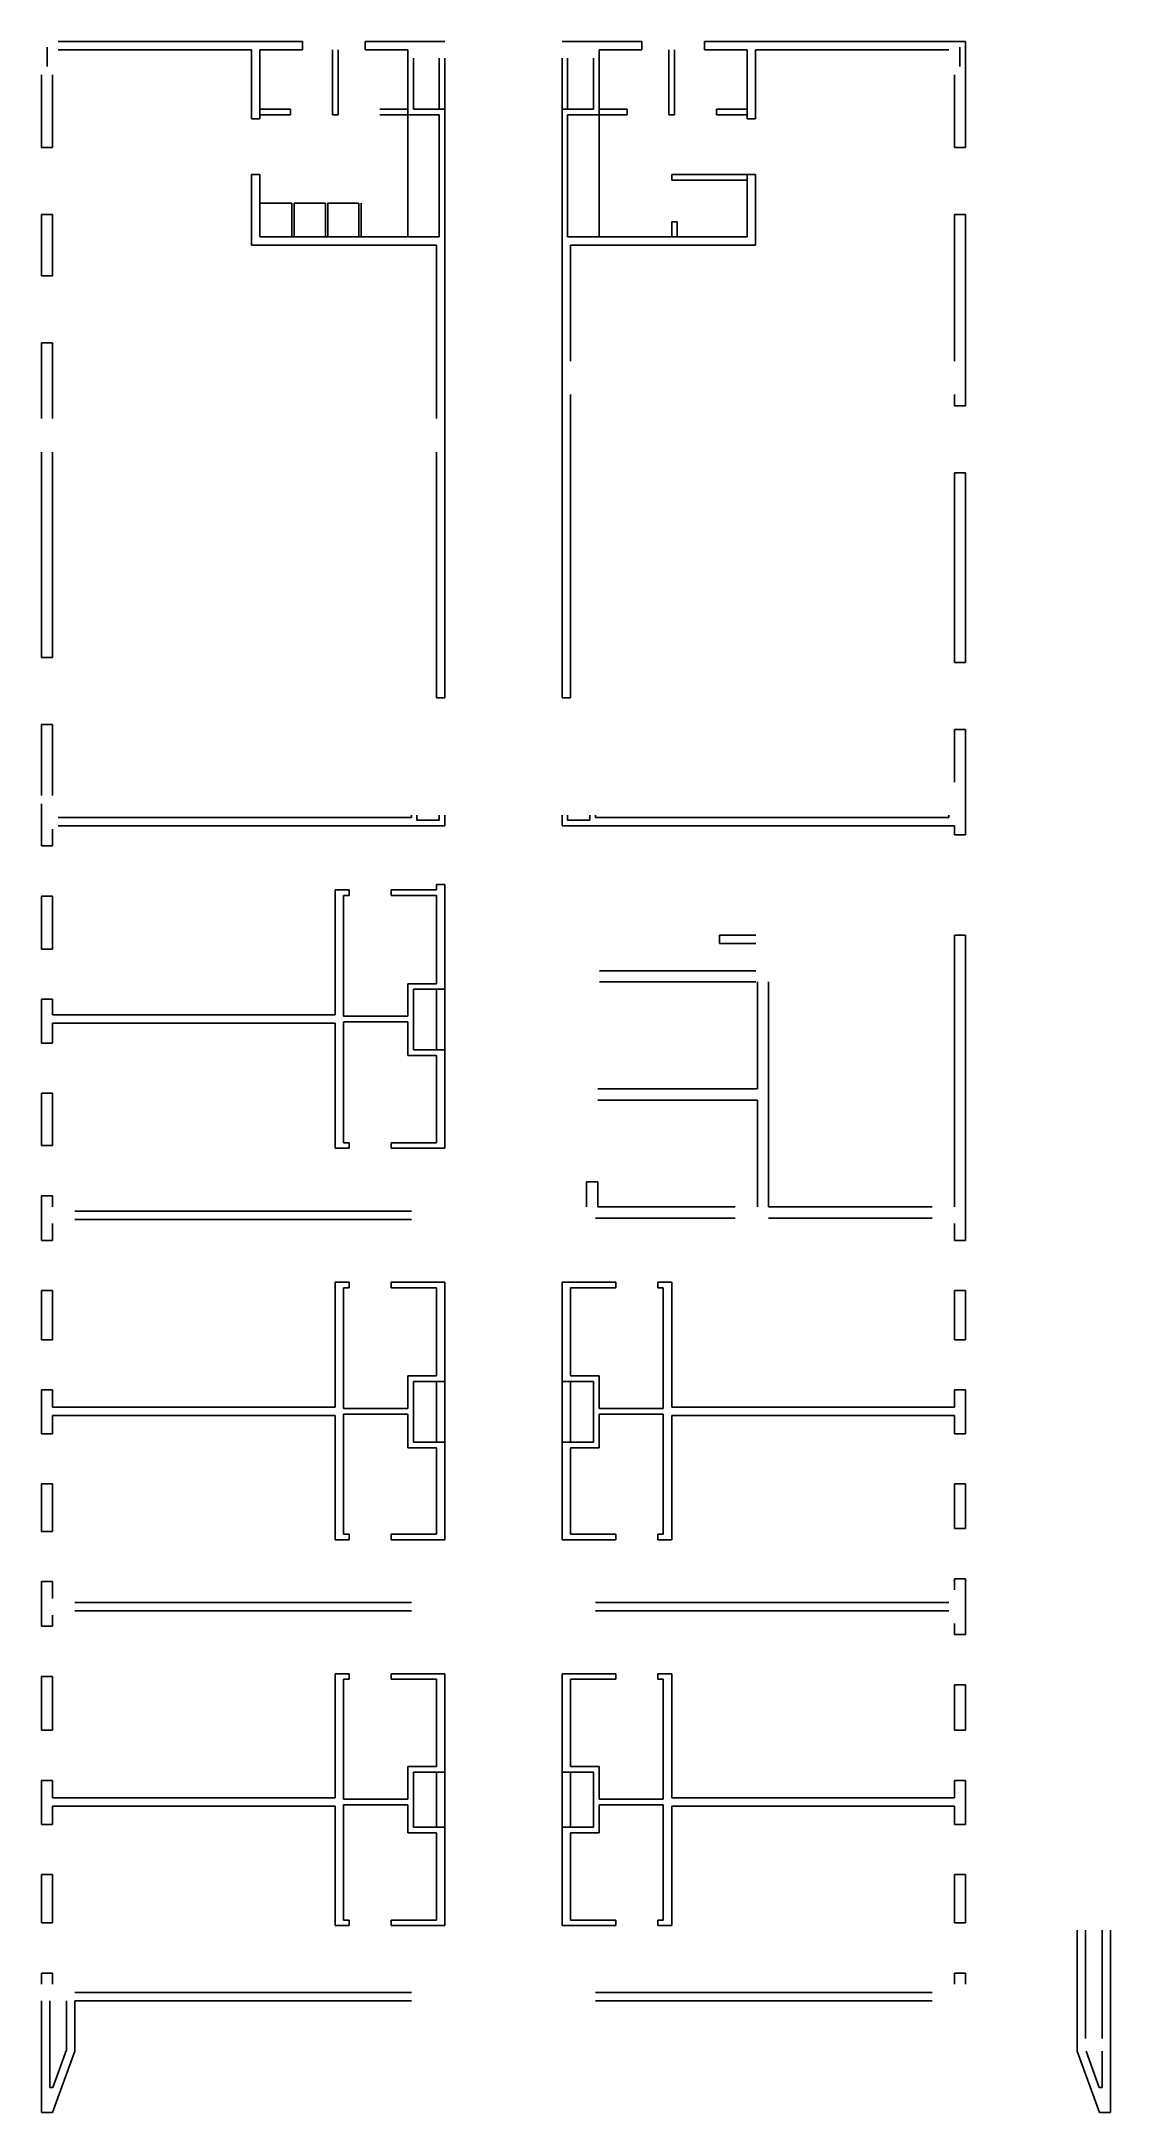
# Model space of a CAD drawing. Header units: metres. Extents: x 7980 to 27140, y 8160 to 45275.
import ezdxf

# ---------------------------------------------------------------- set-up
doc = ezdxf.new("R2010")
doc.units = ezdxf.units.M
doc.layers.add('WALL', color=7, linetype='Continuous')

msp = doc.modelspace()

# ---------------------------------------------------------------- linework, layer by layer
at = {"layer": 'WALL'}
for p, q in [((8080, 44825), (8080, 45175)), ((12660, 45275), (8280, 45275)), ((11745, 45125), (8280, 45125)), ((11745, 45125), (11745, 43890)), ((11895, 45125), (11895, 43890)), ((11895, 45125), (12660, 45125)), ((12660, 45275), (12545, 45275)), ((12660, 45275), (12660, 45125)), ((13195, 43960), (13195, 45125)), ((13295, 43960), (13295, 45125)), ((15210, 45275), (13780, 45275)), ((13780, 45275), (13780, 45125)), ((15095, 45275), (13780, 45275)), ((14545, 45125), (13780, 45125)), ((14545, 45125), (14545, 43960)), ((14645, 44975), (14645, 44060)), ((15110, 44975), (15110, 44060)), ((15210, 44975), (15210, 44060)), ((17310, 45275), (18740, 45275)), ((17310, 44975), (17310, 44060)), ((17410, 44975), (17410, 44060)), ((17875, 44975), (17875, 44060)), ((17910, 45275), (18740, 45275)), ((17975, 45125), (17975, 43960)), ((17975, 45125), (18740, 45125)), ((18740, 45275), (18740, 45125)), ((19225, 43960), (19225, 45125)), ((19325, 43960), (19325, 45125)), ((19860, 45275), (24540, 45275)), ((19860, 45275), (19860, 45125)), ((19860, 45275), (19975, 45275)), ((20625, 45125), (19860, 45125)), ((20625, 45125), (20625, 43890)), ((20775, 45125), (24240, 45125)), ((20775, 45125), (20775, 43890)), ((24440, 44825), (24440, 45175)), ((24540, 43375), (24540, 45275)), ((7980, 43375), (7980, 44675)), ((8180, 43375), (8180, 44675)), ((24340, 43375), (24340, 44675)), ((11895, 43890), (11745, 43890)), ((12445, 44060), (11895, 44060)), ((12445, 43960), (11895, 43960)), ((12445, 43960), (12445, 44060)), ((13295, 43960), (13195, 43960)), ((14545, 44060), (14045, 44060)), ((14545, 43960), (14045, 43960)), ((15110, 43960), (14545, 43960)), ((14545, 43960), (14545, 41775)), ((15210, 44060), (14645, 44060)), ((15110, 43960), (15110, 41775)), ((15210, 44060), (15210, 40060)), ((17310, 44060), (17310, 40060)), ((17310, 44060), (17875, 44060)), ((17410, 43960), (17410, 41775)), ((17410, 43960), (17975, 43960)), ((17975, 44060), (18475, 44060)), ((17975, 43960), (17975, 41775)), ((17975, 43960), (18475, 43960)), ((18475, 43960), (18475, 44060)), ((19225, 43960), (19325, 43960)), ((20075, 44060), (20625, 44060)), ((20075, 43960), (20075, 44060)), ((20075, 43960), (20625, 43960)), ((20625, 43890), (20775, 43890)), ((8080, 43375), (7980, 43375)), ((8180, 43375), (7980, 43375)), ((24340, 43375), (24540, 43375)), ((24340, 43375), (24540, 43375)), ((11895, 42890), (11745, 42890)), ((11745, 42890), (11745, 41625)), ((11895, 42890), (11895, 41775)), ((19275, 42890), (19275, 42790)), ((19275, 42890), (20625, 42890)), ((19275, 42790), (20625, 42790)), ((20625, 42890), (20775, 42890)), ((20625, 42890), (20625, 41775)), ((20775, 42890), (20775, 41625)), ((12470, 42375), (11895, 42375)), ((12470, 42375), (12470, 41775)), ((13070, 42375), (12510, 42375)), ((12510, 42375), (12510, 41775)), ((13070, 42375), (13070, 41775)), ((13670, 42375), (13110, 42375)), ((13110, 42375), (13110, 41775)), ((13670, 42375), (13670, 41775)), ((13710, 42375), (13710, 41775)), ((7980, 41075), (7980, 42175)), ((8080, 42175), (7980, 42175)), ((8080, 42175), (7980, 42175)), ((8080, 42175), (7980, 42175)), ((8180, 42175), (7980, 42175)), ((8180, 41075), (8180, 42175)), ((15110, 41775), (15110, 42260)), ((19275, 42040), (19375, 42040)), ((19275, 42040), (19275, 41775)), ((19375, 42040), (19375, 41775)), ((24340, 39545), (24340, 42175)), ((24340, 42175), (24540, 42175)), ((24440, 42175), (24540, 42175)), ((24440, 42175), (24540, 42175)), ((24440, 42175), (24540, 42175)), ((24540, 38745), (24540, 42175)), ((15060, 41625), (11745, 41625)), ((15110, 41775), (11895, 41775)), ((15060, 38515), (15060, 41625)), ((17410, 41775), (20625, 41775)), ((17460, 41625), (20775, 41625)), ((17460, 39545), (17460, 41625)), ((8180, 41075), (7980, 41075)), ((15210, 33510), (15210, 40175)), ((17310, 33510), (17310, 40175)), ((7980, 38515), (7980, 39875)), ((8180, 39875), (7980, 39875)), ((8180, 38515), (8180, 39875)), ((17460, 33510), (17460, 38945)), ((24340, 38745), (24340, 38945)), ((24340, 38745), (24540, 38745)), ((24440, 38745), (24540, 38745)), ((24440, 38745), (24540, 38745)), ((24440, 38745), (24540, 38745)), ((7980, 37915), (7980, 34235)), ((8180, 37915), (8180, 34235)), ((15060, 33510), (15060, 37915)), ((24340, 37545), (24340, 34145)), ((24340, 37545), (24540, 37545)), ((24440, 37545), (24540, 37545)), ((24540, 37545), (24540, 34145)), ((8180, 34235), (7980, 34235)), ((24340, 34145), (24540, 34145)), ((15210, 33510), (15060, 33510)), ((15210, 33510), (15110, 33510)), ((15210, 33510), (15110, 33510)), ((15210, 33510), (15110, 33510)), ((17310, 33510), (17460, 33510)), ((17310, 33510), (17460, 33510)), ((17310, 33510), (17460, 33510)), ((17310, 33510), (17460, 33510)), ((8180, 33035), (7980, 33035)), ((8180, 33035), (7980, 33035)), ((8180, 33035), (7980, 33035)), ((7980, 31760), (7980, 33035)), ((8180, 33035), (7980, 33035)), ((8180, 31760), (8180, 33035)), ((24340, 32003), (24340, 32945)), ((24340, 32945), (24540, 32945)), ((24440, 32945), (24540, 32945)), ((24440, 32945), (24540, 32945)), ((24440, 32945), (24540, 32945)), ((24540, 31060), (24540, 32945)), ((7980, 30860), (7980, 31610)), ((7980, 31610), (7980, 30860)), ((7980, 31610), (7980, 30860)), ((14610, 31370), (8280, 31370)), ((15210, 31220), (8280, 31220)), ((14610, 31410), (14610, 31370)), ((14710, 31410), (14710, 31320)), ((15110, 31320), (14710, 31320)), ((15110, 31410), (15110, 31320)), ((15210, 31410), (15210, 31220)), ((17310, 31410), (17310, 31220)), ((17310, 31220), (24340, 31220)), ((17410, 31410), (17410, 31320)), ((17410, 31320), (17810, 31320)), ((17810, 31410), (17810, 31320)), ((17910, 31410), (17910, 31370)), ((17910, 31370), (24240, 31370)), ((24240, 31410), (24240, 31370)), ((24340, 31060), (24340, 31220)), ((7980, 30860), (7980, 31160)), ((8080, 30860), (7980, 30860)), ((8080, 30860), (7980, 30860)), ((8080, 30860), (7980, 30860)), ((8080, 30860), (7980, 30860)), ((8080, 30860), (7980, 30860)), ((8180, 30860), (7980, 30860)), ((8180, 30860), (8180, 31160)), ((24340, 31060), (24540, 31060)), ((13245, 30070), (13245, 27830)), ((13495, 30070), (13245, 30070)), ((13495, 30070), (13495, 29970)), ((14245, 30070), (14245, 29970)), ((15060, 30070), (14245, 30070)), ((15210, 30170), (15060, 30170)), ((15060, 30170), (15060, 30070)), ((15210, 30170), (15210, 28290)), ((7980, 29960), (7980, 29010)), ((7980, 29960), (7980, 29010)), ((8180, 29960), (7980, 29960)), ((8180, 29960), (8180, 29010)), ((13395, 29970), (13395, 27805)), ((13495, 29970), (13395, 29970)), ((15060, 29970), (14245, 29970)), ((15060, 29970), (15060, 28390)), ((8180, 29010), (7980, 29010)), ((20130, 29260), (20780, 29260)), ((20130, 29110), (20130, 29260)), ((20130, 29110), (20780, 29110)), ((24340, 29260), (24340, 24390)), ((24340, 29260), (24540, 29260)), ((24540, 29260), (24540, 23790)), ((17980, 28620), (20780, 28620)), ((14545, 28390), (14545, 27805)), ((15060, 28390), (14545, 28390)), ((14645, 28290), (14645, 27205)), ((15210, 28290), (14645, 28290)), ((15060, 28290), (15060, 27205)), ((15210, 28290), (15210, 27205)), ((17980, 28420), (20780, 28420)), ((20810, 28420), (20810, 26505)), ((21010, 28420), (21010, 24390)), ((7980, 28110), (7980, 27325)), ((7980, 28110), (7980, 27325)), ((8180, 28110), (7980, 28110)), ((8180, 28110), (8180, 27830)), ((13245, 27830), (8180, 27830)), ((8180, 27680), (8180, 27325)), ((13245, 27680), (8180, 27680)), ((13245, 27680), (13245, 25440)), ((14545, 27805), (13395, 27805)), ((13395, 27705), (13395, 25540)), ((14545, 27705), (13395, 27705)), ((14545, 27705), (14545, 27105)), ((8180, 27325), (7980, 27325)), ((15060, 27105), (14545, 27105)), ((15210, 27205), (14645, 27205)), ((15060, 27105), (15060, 25540)), ((15210, 27205), (15210, 25440)), ((7980, 25490), (7980, 26425)), ((7980, 25490), (7980, 26425)), ((8180, 26425), (7980, 26425)), ((8180, 25490), (8180, 26425)), ((17950, 26505), (20810, 26505)), ((17950, 26305), (20810, 26305)), ((20810, 26305), (20810, 24390)), ((8180, 25490), (7980, 25490)), ((13495, 25440), (13245, 25440)), ((13495, 25440), (13295, 25440)), ((13495, 25540), (13395, 25540)), ((13495, 25540), (13395, 25540)), ((13495, 25440), (13495, 25540)), ((15060, 25540), (14245, 25540)), ((14245, 25440), (14245, 25540)), ((15210, 25440), (14245, 25440)), ((7980, 23790), (7980, 24590)), ((8080, 24590), (7980, 24590)), ((8080, 24590), (7980, 24590)), ((7980, 24590), (7980, 23790)), ((8080, 24590), (7980, 24590)), ((8180, 24590), (7980, 24590)), ((8180, 24590), (8180, 24390)), ((17750, 24840), (17750, 24390)), ((17950, 24840), (17750, 24840)), ((17950, 24840), (17950, 24390)), ((14610, 24315), (8580, 24315)), ((14610, 24165), (8580, 24165)), ((17910, 24190), (20410, 24190)), ((17950, 24390), (20410, 24390)), ((21010, 24390), (23940, 24390)), ((21010, 24190), (23940, 24190)), ((8080, 23790), (7980, 23790)), ((8180, 23790), (7980, 23790)), ((8180, 24090), (8180, 23790)), ((24340, 24090), (24340, 23790)), ((24340, 23790), (24540, 23790)), ((24440, 23790), (24540, 23790)), ((13245, 20800), (13245, 23040)), ((13495, 23040), (13245, 23040)), ((13495, 23040), (13295, 23040)), ((13495, 23040), (13495, 22940)), ((15210, 23040), (14245, 23040)), ((14245, 23040), (14245, 22940)), ((15210, 21260), (15210, 23040)), ((17310, 21260), (17310, 23040)), ((17310, 23040), (18275, 23040)), ((18275, 23040), (18275, 22940)), ((19025, 23040), (19225, 23040)), ((19025, 23040), (19025, 22940)), ((19025, 23040), (19275, 23040)), ((19275, 20800), (19275, 23040)), ((7980, 22890), (7980, 22010)), ((7980, 22890), (7980, 22010)), ((8180, 22890), (7980, 22890)), ((8180, 22890), (8180, 22010)), ((13395, 20775), (13395, 22940)), ((13495, 22940), (13395, 22940)), ((13495, 22940), (13395, 22940)), ((15060, 22940), (14245, 22940)), ((15060, 21360), (15060, 22940)), ((17460, 21360), (17460, 22940)), ((17460, 22940), (18275, 22940)), ((19025, 22940), (19125, 22940)), ((19025, 22940), (19125, 22940)), ((19125, 20775), (19125, 22940)), ((24340, 22890), (24340, 22010)), ((24340, 22890), (24540, 22890)), ((24540, 22890), (24540, 22010)), ((24540, 22890), (24540, 22010)), ((8180, 22010), (7980, 22010)), ((24340, 22010), (24540, 22010)), ((14545, 20775), (14545, 21360)), ((15060, 21360), (14545, 21360)), ((14645, 20175), (14645, 21260)), ((15210, 21260), (14645, 21260)), ((15060, 20175), (15060, 21260)), ((15210, 20175), (15210, 21260)), ((17310, 20175), (17310, 21260)), ((17310, 21260), (17875, 21260)), ((17460, 21360), (17975, 21360)), ((17460, 20175), (17460, 21260)), ((17875, 20175), (17875, 21260)), ((17975, 20775), (17975, 21360)), ((7980, 20325), (7980, 21110)), ((7980, 20325), (7980, 21110)), ((8180, 21110), (7980, 21110)), ((8180, 20800), (8180, 21110)), ((13245, 20800), (8180, 20800)), ((19275, 20800), (24340, 20800)), ((24340, 20800), (24340, 21110)), ((24340, 21110), (24540, 21110)), ((24540, 20325), (24540, 21110)), ((24540, 20325), (24540, 21110)), ((8180, 20325), (8180, 20650)), ((13245, 20650), (8180, 20650)), ((13245, 18425), (13245, 20650)), ((14545, 20775), (13395, 20775)), ((13395, 18525), (13395, 20675)), ((14545, 20675), (13395, 20675)), ((14545, 20075), (14545, 20675)), ((17975, 20775), (19125, 20775)), ((17975, 20075), (17975, 20675)), ((17975, 20675), (19125, 20675)), ((19125, 18525), (19125, 20675)), ((19275, 18425), (19275, 20650)), ((19275, 20650), (24340, 20650)), ((24340, 20325), (24340, 20650)), ((8180, 20325), (7980, 20325)), ((15060, 20075), (14545, 20075)), ((15210, 20175), (14645, 20175)), ((15060, 18525), (15060, 20075)), ((15210, 18425), (15210, 20175)), ((17310, 18425), (17310, 20175)), ((17310, 20175), (17875, 20175)), ((17460, 18525), (17460, 20075)), ((17460, 20075), (17975, 20075)), ((24340, 20325), (24540, 20325)), ((7980, 18575), (7980, 19425)), ((7980, 18575), (7980, 19425)), ((8180, 19425), (7980, 19425)), ((8180, 18575), (8180, 19425)), ((24340, 18625), (24340, 19425)), ((24340, 19425), (24540, 19425)), ((24540, 18625), (24540, 19425)), ((24540, 18625), (24540, 19425)), ((8180, 18575), (7980, 18575)), ((24340, 18625), (24540, 18625)), ((13495, 18425), (13245, 18425)), ((13495, 18525), (13395, 18525)), ((13495, 18425), (13495, 18525)), ((14245, 18425), (14245, 18525)), ((15060, 18525), (14245, 18525)), ((15210, 18425), (14245, 18425)), ((17310, 18425), (18275, 18425)), ((17460, 18525), (18275, 18525)), ((18275, 18425), (18275, 18525)), ((19025, 18425), (19025, 18525)), ((19025, 18525), (19125, 18525)), ((19025, 18425), (19275, 18425)), ((8080, 17675), (7980, 17675)), ((7980, 17675), (7980, 16875)), ((7980, 16875), (7980, 17675)), ((8180, 17675), (7980, 17675)), ((8180, 17375), (8180, 17675)), ((24340, 17525), (24340, 17725)), ((24340, 17725), (24540, 17725)), ((24440, 17725), (24540, 17725)), ((24540, 17725), (24540, 16725)), ((24540, 16725), (24540, 17725)), ((8180, 17075), (8180, 16875)), ((14610, 17300), (8580, 17300)), ((14610, 17150), (8580, 17150)), ((17910, 17300), (24240, 17300)), ((17910, 17150), (24240, 17150)), ((8080, 16875), (7980, 16875)), ((8180, 16875), (7980, 16875)), ((24340, 16725), (24340, 16925)), ((24340, 16725), (24540, 16725)), ((24440, 16725), (24540, 16725)), ((7980, 15975), (7980, 15010)), ((7980, 15975), (7980, 15010)), ((8180, 15975), (7980, 15975)), ((8180, 15975), (8180, 15010)), ((13245, 16025), (13245, 13800)), ((13495, 16025), (13245, 16025)), ((13495, 16025), (13495, 15925)), ((14245, 16025), (14245, 15925)), ((15210, 16025), (14245, 16025)), ((15210, 16025), (15210, 14260)), ((17310, 16025), (17310, 14260)), ((17310, 16025), (18275, 16025)), ((18275, 16025), (18275, 15925)), ((19025, 16025), (19025, 15925)), ((19025, 16025), (19275, 16025)), ((19275, 16025), (19275, 13800)), ((13395, 15925), (13395, 13775)), ((13495, 15925), (13395, 15925)), ((15060, 15925), (14245, 15925)), ((15060, 15925), (15060, 14360)), ((17460, 15925), (17460, 14360)), ((17460, 15925), (18275, 15925)), ((19025, 15925), (19125, 15925)), ((19125, 15925), (19125, 13775)), ((24340, 15825), (24340, 15010)), ((24340, 15825), (24540, 15825)), ((24540, 15825), (24540, 15010)), ((24540, 15825), (24540, 15010)), ((8180, 15010), (7980, 15010)), ((24340, 15010), (24540, 15010)), ((7980, 14110), (7980, 13325)), ((7980, 14110), (7980, 13325)), ((8180, 14110), (7980, 14110)), ((8180, 14110), (8180, 13800)), ((14545, 14360), (14545, 13775)), ((15060, 14360), (14545, 14360)), ((14645, 14260), (14645, 13275)), ((15210, 14260), (14645, 14260)), ((15060, 14260), (15060, 13275)), ((15210, 14260), (15210, 13275)), ((17310, 14260), (17310, 13275)), ((17310, 14260), (17875, 14260)), ((17460, 14360), (17975, 14360)), ((17460, 14260), (17460, 13275)), ((17875, 14260), (17875, 13275)), ((17975, 14360), (17975, 13775)), ((24340, 14110), (24340, 13800)), ((24340, 14110), (24540, 14110)), ((24540, 14110), (24540, 13325)), ((24540, 14110), (24540, 13325)), ((13245, 13800), (8180, 13800)), ((14545, 13775), (13395, 13775)), ((17975, 13775), (19125, 13775)), ((19275, 13800), (24340, 13800)), ((8180, 13650), (8180, 13325)), ((13245, 13650), (8180, 13650)), ((13245, 13650), (13245, 11510)), ((13395, 13675), (13395, 11610)), ((14545, 13675), (13395, 13675)), ((14545, 13675), (14545, 13175)), ((17975, 13675), (17975, 13175)), ((17975, 13675), (19125, 13675)), ((19125, 13675), (19125, 11610)), ((19275, 13650), (19275, 11510)), ((19275, 13650), (24340, 13650)), ((24340, 13650), (24340, 13325)), ((8180, 13325), (7980, 13325)), ((15060, 13175), (14545, 13175)), ((15210, 13275), (14645, 13275)), ((15060, 13175), (15060, 11610)), ((15210, 13275), (15210, 11510)), ((17310, 13275), (17310, 11510)), ((17310, 13275), (17875, 13275)), ((17460, 13175), (17460, 11610)), ((17460, 13175), (17975, 13175)), ((24340, 13325), (24540, 13325)), ((7980, 11560), (7980, 12425)), ((7980, 11560), (7980, 12425)), ((8180, 12425), (7980, 12425)), ((8180, 11560), (8180, 12425)), ((24340, 11560), (24340, 12425)), ((24340, 12425), (24540, 12425)), ((24540, 11560), (24540, 12425)), ((24540, 11560), (24540, 12425)), ((8180, 11560), (7980, 11560)), ((13495, 11510), (13245, 11510)), ((13495, 11510), (13295, 11510)), ((13495, 11610), (13395, 11610)), ((13495, 11610), (13395, 11610)), ((13495, 11510), (13495, 11610)), ((15060, 11610), (14245, 11610)), ((14245, 11510), (14245, 11610)), ((15210, 11510), (14245, 11510)), ((17310, 11510), (18275, 11510)), ((17460, 11610), (18275, 11610)), ((18275, 11510), (18275, 11610)), ((19025, 11610), (19125, 11610)), ((19025, 11510), (19025, 11610)), ((19025, 11610), (19125, 11610)), ((19025, 11510), (19225, 11510)), ((19025, 11510), (19275, 11510)), ((24340, 11560), (24540, 11560)), ((26540, 11430), (26540, 9260)), ((26690, 11430), (26690, 9490)), ((26990, 11430), (26990, 9490)), ((27140, 11430), (27140, 8160)), ((7980, 10660), (7980, 10460)), ((8180, 10660), (7980, 10660)), ((8180, 10660), (8180, 10460)), ((24340, 10660), (24340, 10460)), ((24340, 10660), (24540, 10660)), ((24540, 10660), (24540, 10460)), ((7980, 10160), (7980, 8160)), ((8130, 10160), (8130, 8610)), ((8430, 10160), (8430, 9287)), ((14610, 10310), (8580, 10310)), ((14610, 10160), (8580, 10160)), ((8580, 10160), (8580, 9260)), ((17910, 10310), (23940, 10310)), ((17910, 10160), (23940, 10160)), ((8430, 9287), (8184, 8610)), ((8580, 9260), (8180, 8160)), ((26540, 9260), (26940, 8160)), ((26700, 9260), (26936, 8610)), ((26990, 9260), (26990, 8610)), ((8130, 8610), (8184, 8610)), ((26936, 8610), (26990, 8610)), ((8180, 8160), (7980, 8160)), ((26940, 8160), (27140, 8160))]:
    msp.add_line(p, q, dxfattribs=at)

doc.saveas('drawing.dxf')
